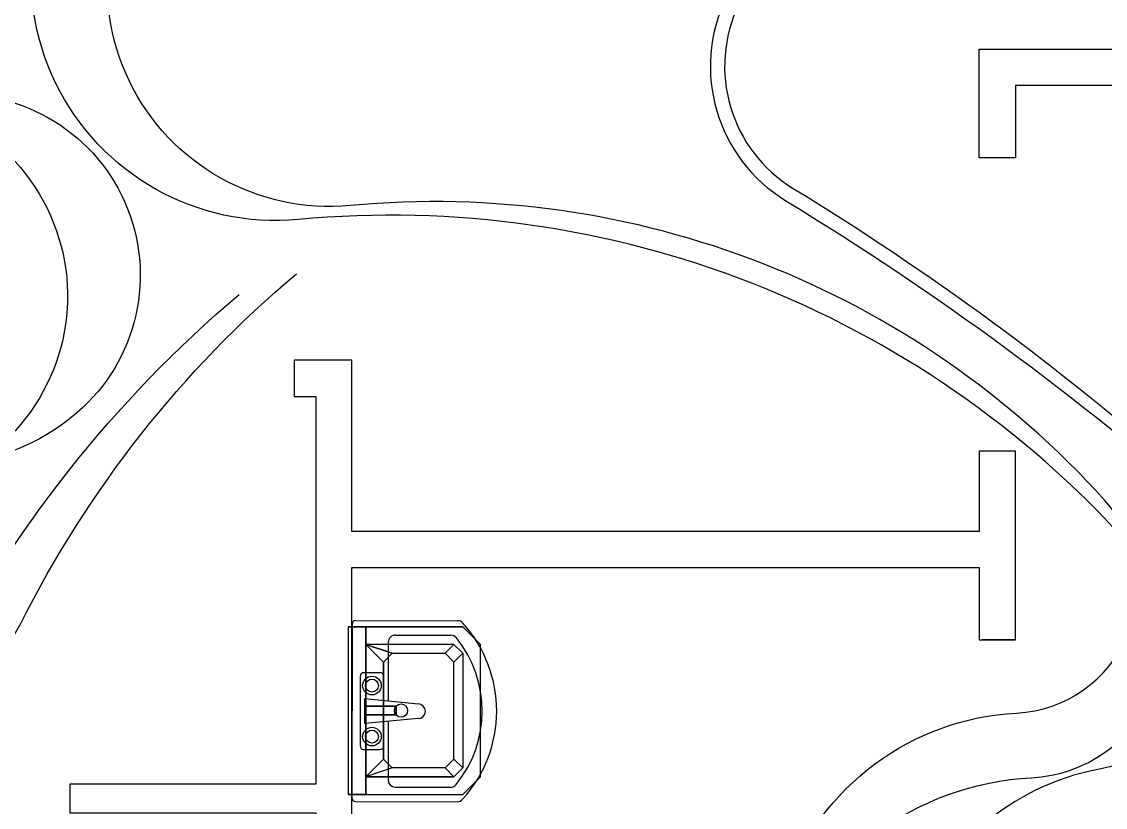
# Model space of a CAD drawing. Header units: millimetres. Extents: x 186.2 to 198.2, y 175.9 to 183.5.
# Drawn here: x 189.218 to 192.214, y 177.792 to 179.963 of the extents above; entities that cross this region are included whole.
import ezdxf

# ---------------------------------------------------------------- set-up
doc = ezdxf.new("R2010")
doc.units = ezdxf.units.MM
for name, color, linetype in [('sanitarios', 140, 'Continuous'), ('tabiqueInterior', 18, 'Continuous'), ('trayectorias', 18, 'Continuous')]:
    doc.layers.add(name, color=color, linetype=linetype)

# ---------------------------------------------------------------- blocks, each defined once
blk = doc.blocks.new('lavamanos')
at = {"layer": 'sanitarios'}
for p, q in [((-0.0097, 0.25), (-0.291, 0.2503)), ((-0.0003, -0.24), (0.0003, 0.24)), ((-0.119, 0.2101), (-0.2726, 0.2103)), ((-0.1, 0.0284), (-0.0998, 0.1901)), ((-0.1002, -0.1899), (-0.1, -0.028)), ((-0.1202, -0.2099), (-0.2731, -0.2097)), ((-0.0103, -0.25), (-0.2916, -0.2497))]:
    blk.add_line(p, q, dxfattribs=at)
blk.add_lwpolyline([(-0.0878, -0.0292), (-0.0878, -0.0963, 0.414214), (-0.0781, -0.106), (-0.0322, -0.106, 0.414214), (-0.0225, -0.0963), (-0.0225, 0.0963, 0.414214), (-0.0322, 0.106), (-0.0781, 0.106, 0.414214), (-0.0878, 0.0963), (-0.0878, 0.0295)], format="xyb", dxfattribs=at)
blk.add_lwpolyline([(-0.1827, 0.0207), (-0.0354, 0.0344), (-0.0354, -0.0344), (-0.1828, -0.0198)], dxfattribs=at)
for centre, radius in [((-0.0551, 0.0705), 0.0257), ((-0.0551, 0.0705), 0.0178), ((-0.0551, -0.0705), 0.0257), ((-0.0551, -0.0705), 0.0178)]:
    blk.add_circle(centre, radius, dxfattribs=at)
for centre, radius, start, end in [((-0.0375, 0), 0.3625, 137.7442, 222.1151), ((-0.291, 0.2303), 0.02, 89.9297, 137.7442), ((-0.0097, 0.24), 0.01, 359.9297, 89.9297), ((-0.2727, 0.1903), 0.02, 89.9297, 141.0196), ((-0.1198, 0.1901), 0.02, 359.9297, 89.9297), ((-0.0375, 0), 0.3225, 141.0196, 218.8397), ((-0.1828, 0.0005), 0.0203, 89.875, 269.875), ((-0.2731, -0.1897), 0.02, 218.8397, 269.9297), ((-0.1202, -0.1899), 0.02, 269.9297, 359.9297), ((-0.2916, -0.2297), 0.02, 222.1151, 269.9297), ((-0.0103, -0.24), 0.01, 269.9297, 359.9297)]:
    blk.add_arc(centre, radius, start, end, dxfattribs=at)
blk = doc.blocks.new('3d_lavabo_14')
at = {"elevation": -7.62}
blk.add_lwpolyline([(560.303, 119.416), (570.209, 119.416), (571.733, 120.94), (571.733, 132.37), (570.209, 133.894), (560.303, 133.894)], dxfattribs=at)
at = {"extrusion": (1, 0, 0)}
for centre in [(128.941, -1.524, 561.827), (124.369, -1.524, 561.827)]:
    blk.add_circle(centre, 0.571, dxfattribs=at)
blk.add_circle((564.875, 126.655, -6.858), 0.571)
for points in [[(560.303, 119.416), (561.827, 119.416), (561.827, 133.894), (560.303, 133.894)], [(560.303, 133.894, -3.048), (561.827, 133.894, -3.048), (561.827, 133.894), (560.303, 133.894)], [(561.827, 133.894), (561.827, 133.894, -3.048), (561.827, 119.416, -3.048), (561.827, 119.416)], [(561.827, 132.37, -3.048), (564.113, 131.608, -6.858), (568.685, 131.608, -6.858), (569.447, 132.37, -3.048)], [(561.827, 132.37, -3.048), (563.351, 130.846, -6.858), (564.113, 131.608, -6.858)], [(563.351, 130.846, -6.858), (561.827, 132.37, -3.048), (561.827, 120.94, -3.048), (563.351, 122.464, -6.858)], [(569.447, 132.37, -3.048), (570.209, 131.608, -3.048), (569.447, 130.846, -6.858), (568.685, 131.608, -6.858)], [(569.447, 130.846, -6.858), (570.209, 131.608, -3.048), (570.209, 121.702, -3.048), (569.447, 122.464, -6.858)], [(564.467, 127.036, 0.381), (564.467, 127.036, -0.381), (561.827, 127.036, -1.905), (561.827, 127.036, -1.143)], [(561.827, 127.036, -1.905), (561.827, 126.274, -1.905), (564.467, 126.274, -0.381), (564.467, 127.036, -0.381)], [(561.827, 127.036, -1.143), (561.827, 126.274, -1.143), (564.467, 126.274, 0.381), (564.467, 127.036, 0.381)], [(564.467, 126.274, 0.381), (564.467, 126.274, -0.381), (564.467, 127.036, -0.381), (564.467, 127.036, 0.381)], [(564.467, 126.274, 0.381), (564.467, 126.274, -0.381), (561.827, 126.274, -1.905), (561.827, 126.274, -1.143)], [(561.827, 120.94, -3.048), (563.351, 122.464, -6.858), (564.113, 121.702, -6.858), (561.827, 120.94, -3.048)], [(564.113, 121.702, -6.858), (561.827, 120.94, -3.048), (569.447, 120.94, -3.048), (568.685, 121.702, -6.858)], [(569.447, 122.464, -6.858), (568.685, 121.702, -6.858), (569.447, 120.94, -3.048), (570.209, 121.702, -3.048)], [(560.303, 119.416), (561.827, 119.416), (561.827, 119.416, -3.048), (560.303, 119.416, -3.048)]]:
    blk.add_3dface(points)
for points, invisible_edges in [([(561.827, 132.37, -3.048), (561.827, 133.894, -3.048), (570.209, 133.894, -3.048), (569.447, 132.37, -3.048)], 4), ([(569.447, 132.37, -3.048), (570.209, 131.608, -3.048), (571.733, 132.37, -3.048), (570.209, 133.894, -3.048)], 10), ([(570.209, 121.702, -3.048), (571.733, 120.94, -3.048), (571.733, 132.37, -3.048), (570.209, 131.608, -3.048)], 5), ([(563.351, 130.846, -6.858), (564.113, 131.608, -6.858), (568.685, 131.608, -6.858), (569.447, 130.846, -6.858)], 8), ([(569.447, 122.464, -6.858), (569.447, 130.846, -6.858), (563.351, 130.846, -6.858), (563.351, 122.464, -6.858)], 10), ([(563.351, 122.464, -6.858), (569.447, 122.464, -6.858), (568.685, 121.702, -6.858), (564.113, 121.702, -6.858)], 1), ([(570.209, 121.702, -3.048), (569.447, 120.94, -3.048), (570.209, 119.416, -3.048), (571.733, 120.94, -3.048)], 10), ([(561.827, 120.94, -3.048), (561.827, 119.416, -3.048), (570.209, 119.416, -3.048), (569.447, 120.94, -3.048)], 4)]:
    blk.add_3dface(points, dxfattribs=dict(invisible_edges=invisible_edges))

msp = doc.modelspace()

# ---------------------------------------------------------------- linework, layer by layer
at = {"layer": 'tabiqueInterior', "ltscale": 0.01}
msp.add_lwpolyline([(193.4464, 179.1063), (193.3464, 179.1063), (193.3464, 179.7863), (191.9651, 179.7863), (191.9651, 179.5863), (191.8651, 179.5863), (191.8651, 179.8863), (191.9651, 179.8863), (195.4164, 179.8863), (195.4164, 179.7863), (195.2164, 179.7863), (195.2164, 176.1063), (195.1164, 176.1063), (195.1164, 179.7863), (193.4464, 179.7863), (193.4464, 179.1063)], dxfattribs=at)
at = {"layer": 'tabiqueInterior'}
msp.add_lwpolyline([(191.9651, 178.2543), (191.9651, 178.7763), (191.8651, 178.7763), (191.8651, 178.5543), (190.1311, 178.5543), (190.1311, 179.0272), (189.9711, 179.0272), (189.9711, 178.9272), (190.0311, 178.9272), (190.0311, 177.8563), (189.3511, 177.8563), (189.3511, 177.7763), (190.0311, 177.7763), (190.0311, 176.1063), (190.1311, 176.1063), (190.1311, 178.4543), (191.8651, 178.4543), (191.8651, 178.2543), (191.9651, 178.2543), (191.8737, 178.2543)], dxfattribs=at)
at = {"layer": 'trayectorias', "ltscale": 0.01}
for points, elevation in [([(192.2566, 177.7021, 0.267094), (191.6889, 177.2132, -1.002367), (191.3049, 177.3491, -0.303042), (192.0098, 177.8737, 0.631273), (192.2779, 178.5197, 0.237058), (189.9829, 179.4161, -0.692879), (189.4298, 180.5552, 0.494742), (189.3159, 181.2651, 0.799198), (188.927, 180.8173, -0.578215), (188.5957, 180.0657, -0.18319), (187.8297, 180.2655, 1.076817), (187.6153, 179.9107, 0.161087), (188.7028, 179.746, -0.74578), (189.169, 178.8013, -0.201075), (188.6987, 178.6292, 1.842027), (188.9818, 178.146, -0.101709), (189.8197, 179.2091, -0.167007)], 0.9732), ([(192.3782, 180.9796, -0.685772), (191.6947, 180.2094, 0.909541), (191.3512, 179.5017, -0.043505), (192.4168, 178.7189, -0.624206), (192.193, 177.8964, 0.267094), (191.6769, 177.4519, -1.002367), (191.3277, 177.5754, -0.303042), (191.9686, 178.0524, 0.631273), (192.2123, 178.6397, 0.237058), (190.126, 179.4546, -0.692879), (189.6232, 180.4901, 0.494742), (189.5196, 181.1355, 0.799198), (189.166, 180.7284, -0.578215), (188.8649, 180.0451, -0.18319), (188.1685, 180.2268, 1.076817), (187.9736, 179.9042, 0.161087), (188.9622, 179.7545, -0.74578), (189.386, 178.8956, -0.201075), (188.9585, 178.7392, 1.842027), (189.2159, 178.3, -0.101709), (189.9776, 179.2663, -0.167007)], 1), ([(192.4604, 181.0937, -0.685772), (191.7085, 180.2464, 0.909541), (191.3306, 179.4679, -0.043505), (192.5029, 178.6069, -0.624206)], 0.9732)]:
    msp.add_lwpolyline(points, format="xyb", dxfattribs=dict(at, elevation=elevation))

# ---------------------------------------------------------------- block references
at = {"layer": 'sanitarios', "rotation": 180}
msp.add_blockref('lavamanos', (190.1312, 178.0578), dxfattribs=at)
at = {"layer": 'tabiqueInterior', "ltscale": 0.01, "xscale": 0.032004, "yscale": 0.032004, "zscale": 0.032004}
msp.add_blockref('3d_lavabo_14', (172.1886, 174.0057, 0.9708), dxfattribs=at)

doc.saveas('drawing.dxf')
